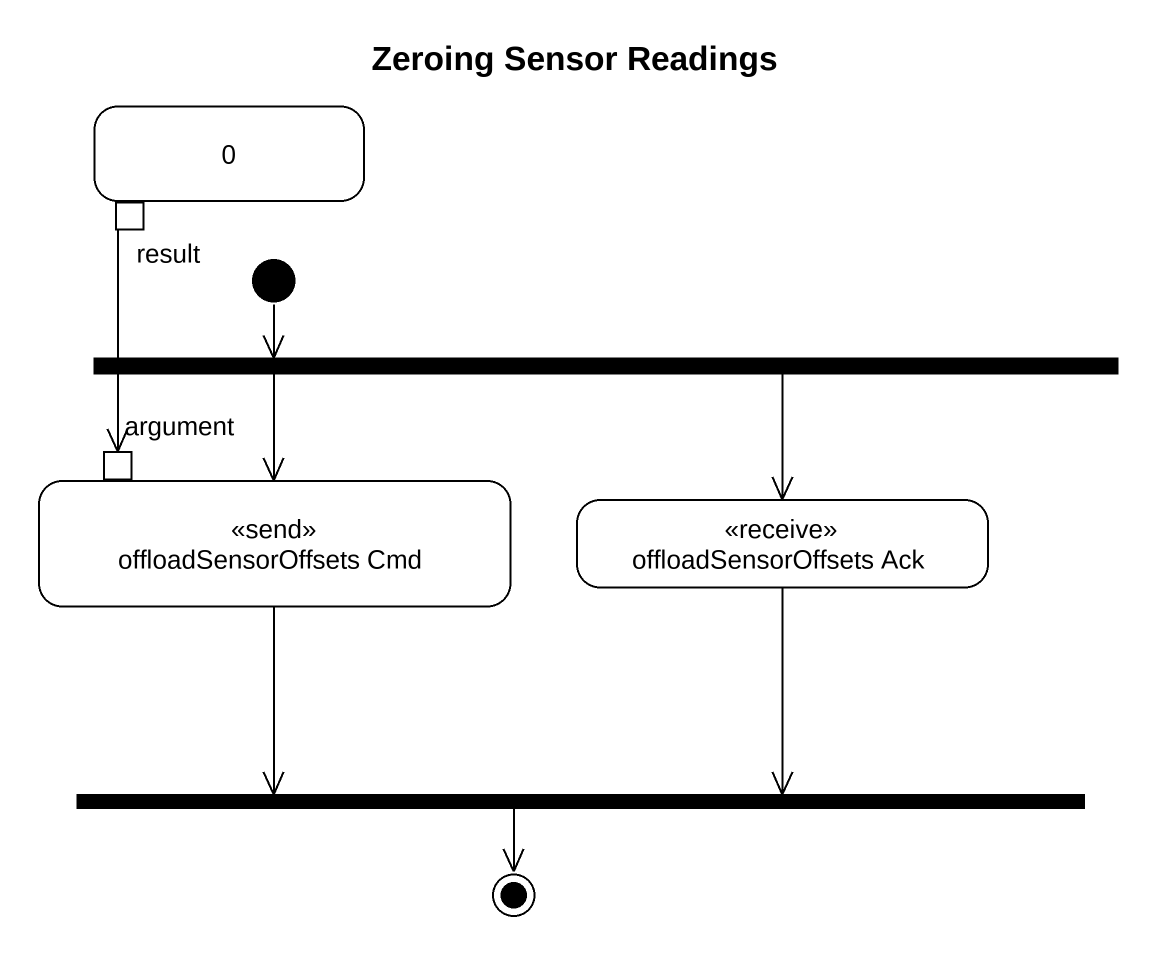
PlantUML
@startuml
title Zeroing Sensor Readings
hide empty description
state "0" as s0 {
  state result <<outputPin>>
}
state fork1 <<fork>>
state "offloadSensorOffsets Cmd" as offloadSensorOffsets_Cmd <<send>> {
  state argument <<inputPin>>
}
state "offloadSensorOffsets Ack" as offloadSensorOffsets_Ack <<receive>>
state fork2 <<join>>
[*] -right-> fork1
result --> argument
fork1 -left-> offloadSensorOffsets_Cmd
fork1 --> offloadSensorOffsets_Ack
offloadSensorOffsets_Cmd --> fork2
offloadSensorOffsets_Ack --> fork2
fork2 --> [*]
@enduml
